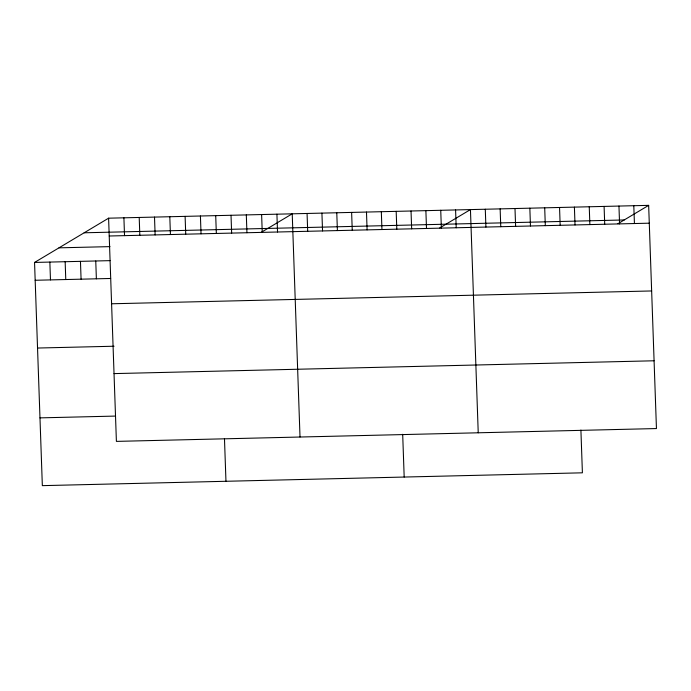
<?xml version="1.0" encoding="UTF-8"?>
<svg xmlns="http://www.w3.org/2000/svg" width="691" height="691" viewBox="0 0 691 691"><rect width="100%" height="100%" fill="white"/><g stroke="black" fill="none" stroke-linecap="round" stroke-linejoin="round"><path stroke-width="1.04" d="M580.906 430.07L582.401 472.817L42.341 485.643L34.55 262.442L108.599 218.183L648.659 205.357L656.45 428.558L116.399 441.385L108.599 218.183M261.492 232.185L292.224 213.821L300.015 437.023M439.709 227.952L470.441 209.589L478.232 432.791M617.927 223.729L648.659 205.357M84.164 232.789L624.215 219.963M109.221 236.002L649.281 223.184M58.985 247.836L109.99 246.627M34.55 262.442L110.033 260.645M35.172 280.27L110.664 278.473M111.588 303.781L651.648 290.954M37.539 348.039L114.05 346.226M114.032 373.606L654.083 360.78M39.974 417.874L115.466 416.077M633.802 205.711L634.424 223.53M618.955 206.065L619.577 223.884M604.098 206.41L604.72 224.238M589.25 206.764L589.872 224.592M574.402 207.119L575.024 224.946M559.546 207.473L560.168 225.301M544.698 207.827L545.32 225.646M529.842 208.181L530.463 226M514.994 208.527L515.616 226.354M500.137 208.881L500.768 226.708M485.289 209.235L485.911 227.063M455.585 209.943L456.207 227.762M440.737 210.297L441.359 228.116M425.881 210.643L426.502 228.471M411.033 210.997L411.655 228.825M396.185 211.351L396.807 229.179M402.689 434.302L404.183 477.049M381.328 211.705L381.95 229.533M366.48 212.059L367.102 229.878M351.624 212.405L352.246 230.233M336.776 212.759L337.398 230.587M321.92 213.113L322.55 230.941M307.072 213.467L307.694 231.295M276.918 214.184L277.54 232.012M261.621 214.547L262.243 232.375M246.316 214.91L246.937 232.737M231.019 215.272L231.64 233.1M224.471 438.535L225.966 481.282M215.713 215.635L216.335 233.463M200.416 215.998L201.038 233.826M185.11 216.361L185.732 234.189M169.805 216.724L170.435 234.551M154.508 217.086L155.13 234.914M139.202 217.449L139.832 235.277M123.905 217.82L124.527 235.64M95.755 260.991L96.377 278.81M80.458 261.353L81.08 279.181M65.153 261.716L65.775 279.544M49.856 262.079L50.478 279.907"/></g></svg>
